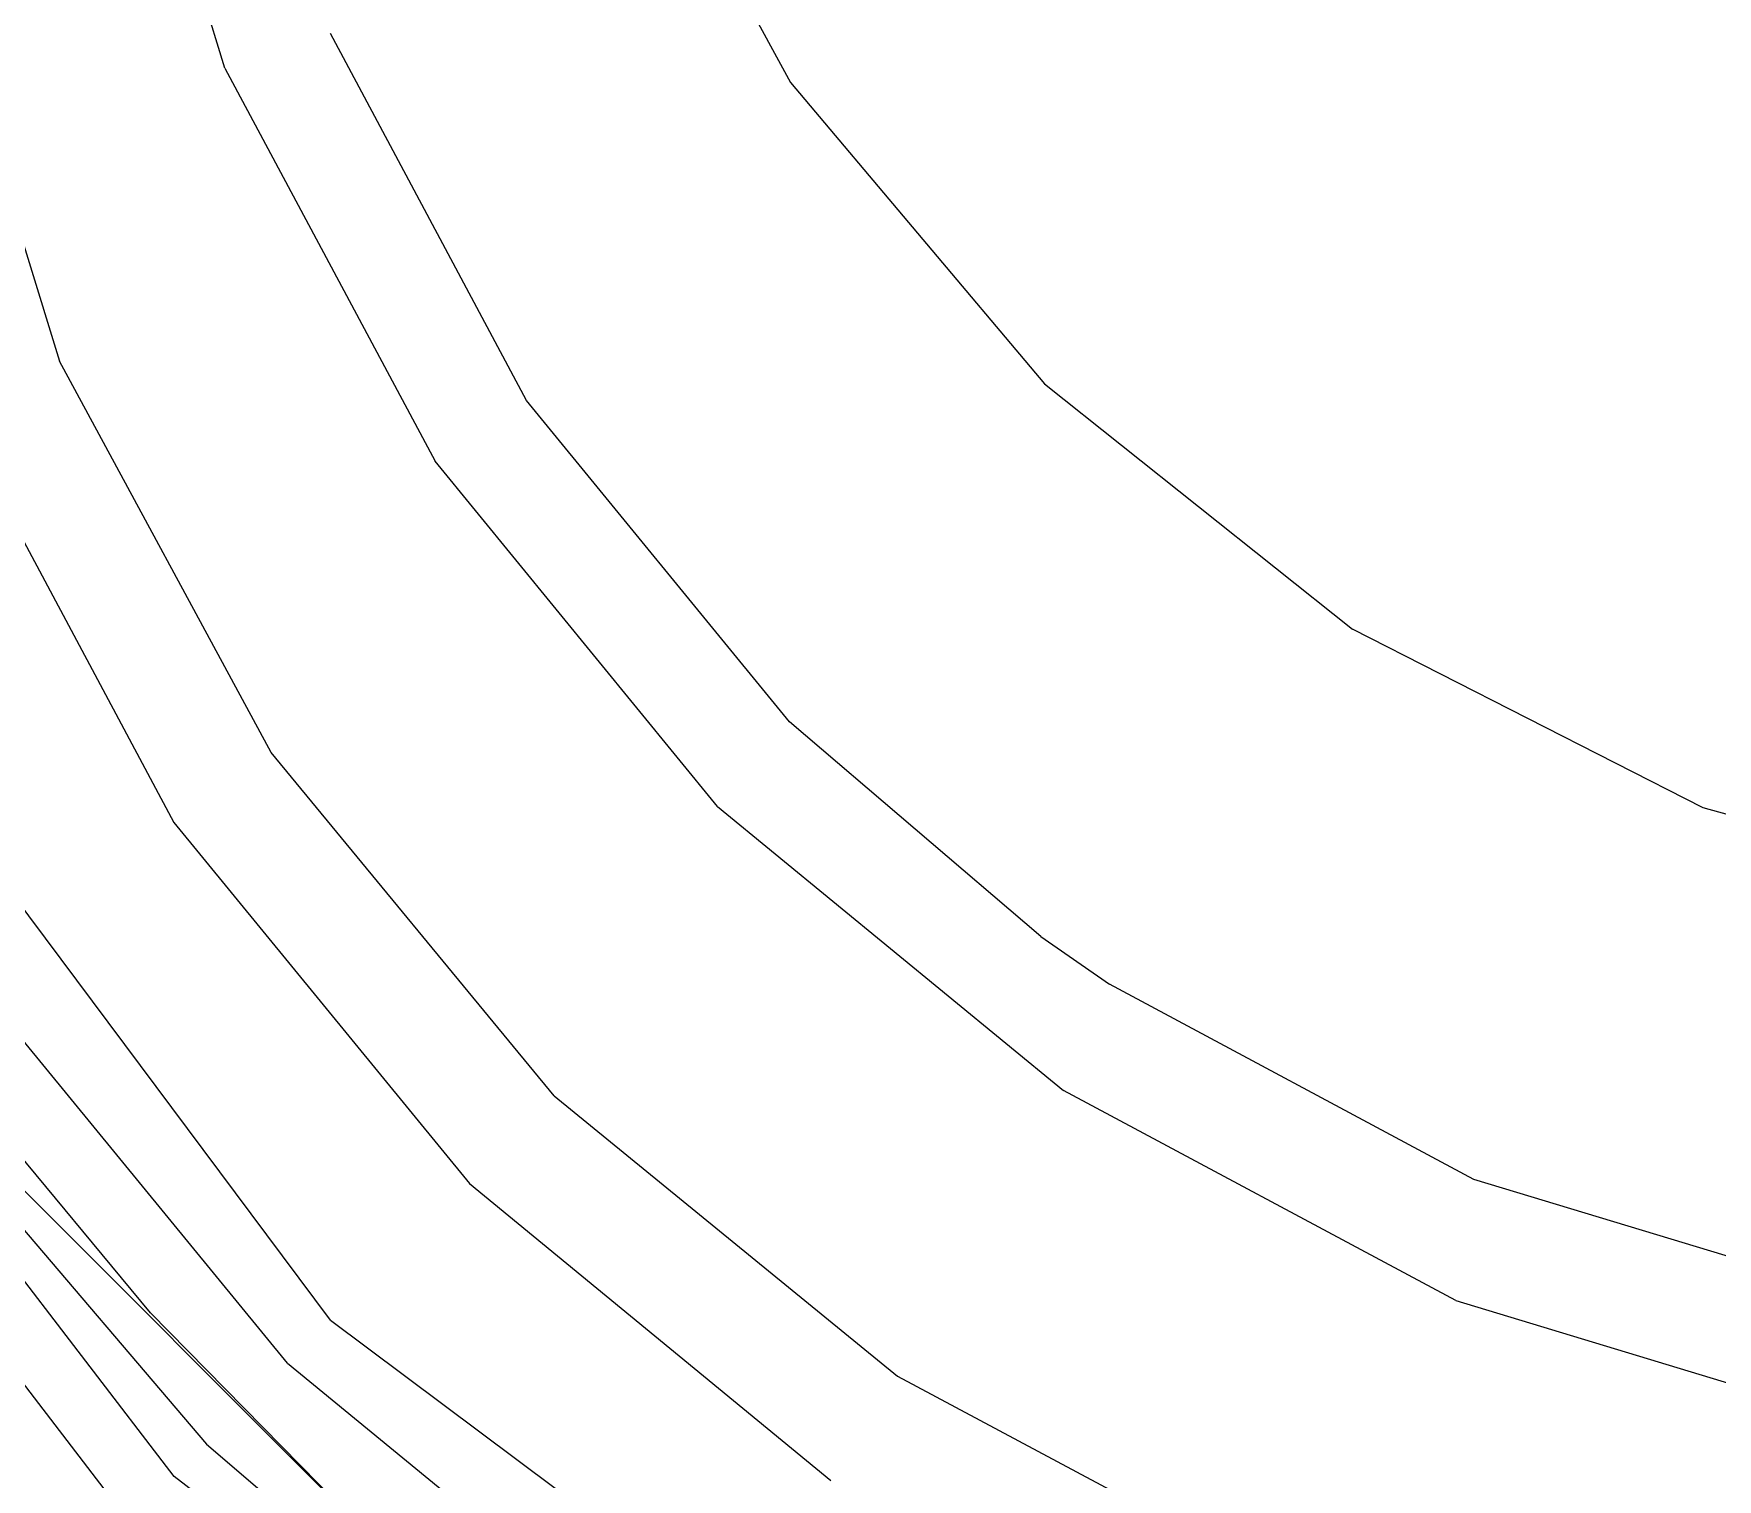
# Model space of a CAD drawing. Extents: x 0 to 153, y -230 to 0.
# Drawn here: x 13.47 to 29.77, y -214.11 to -200.11 of the extents above; entities that cross this region are included whole.
import ezdxf

# ---------------------------------------------------------------- set-up
doc = ezdxf.new("R2010")
doc.units = 0
doc.header["$MEASUREMENT"] = 0
for name, color, linetype in [('Layer1', 252, 'CONTINUOUS'), ('Layer2', 252, 'CONTINUOUS'), ('Layer3', 254, 'CONTINUOUS')]:
    doc.layers.add(name, color=color, linetype=linetype)

msp = doc.modelspace()

# ---------------------------------------------------------------- linework, layer by layer
at = {"layer": 'Layer1', "linetype": 'Continuous'}
for points, invisible_edges in [([(36.657, -21.097, 2.254), (36.657, -208.905, 2.254), (17.748, -115.146, 2.254)], 15), ([(36.657, -208.905, 2.254), (17.749, -153.049, 2.254), (17.748, -115.146, 2.254)], 15), ([(36.657, -208.905, 2.254), (17.749, -153.049, 2.254), (17.752, -190.951, 2.254)], 15), ([(36.657, -208.905, 2.254), (36.657, -208.905, 2.254), (17.752, -190.951, 2.254), (17.788, -192.105, 2.254)], 15), ([(17.788, -192.105, 2.254), (17.788, -192.105, 2.254), (17.887, -193.165, 2.254), (36.563, -208.905, 2.254)], 15), ([(17.788, -192.105, 2.254), (17.788, -192.105, 2.254), (36.657, -208.905, 2.254), (36.563, -208.905, 2.254)], 15), ([(36.563, -208.905, 2.254), (36.563, -208.905, 2.254), (17.887, -193.165, 2.254), (18.289, -195.346, 2.254)], 15), ([(18.289, -195.346, 2.254), (18.289, -195.346, 2.254), (20.642, -200.351, 17.192), (20.421, -200.01, 17.379)], 15), ([(18.289, -195.346, 2.254), (18.289, -195.346, 2.254), (20.648, -200.36, 2.254), (20.642, -200.351, 17.192)], 15), ([(36.563, -208.905, 2.254), (36.563, -208.905, 2.254), (18.289, -195.346, 2.254), (20.648, -200.36, 2.254)], 15), ([(15.74, -202.265, 84.107), (14.661, -198.824, 84.464), (15.228, -196.506, 65.599), (15.74, -202.265, 84.107)], 15), ([(15.74, -202.265, 84.107), (15.972, -199.597, 65.421), (15.228, -196.506, 65.599), (15.74, -202.265, 84.107)], 15), ([(17.029, -196.578, 44.215), (17.65, -200.632, 46.42), (16.397, -197.18, 46.533)], 15), ([(17.65, -200.632, 46.42), (17.864, -199.299, 44.215), (17.029, -196.578, 44.215)], 15), ([(16.397, -197.18, 46.533), (15.972, -199.597, 65.421), (17.148, -202.426, 65.278)], 15), ([(17.148, -202.426, 65.278), (16.397, -197.18, 46.533), (17.65, -200.632, 46.42)], 15), ([(13.314, -202.863, 107.848), (13.183, -197.306, 88.599), (13.847, -200.746, 88.462)], 15), ([(14.005, -197.535, 85.989), (13.183, -197.306, 88.599), (13.847, -200.746, 88.462)], 15), ([(13.847, -200.746, 88.462), (14.005, -197.535, 85.989), (14.534, -200.389, 85.99)], 15), ([(14.534, -200.389, 85.99), (14.005, -197.535, 85.989), (14.661, -198.824, 84.464), (14.534, -200.389, 85.99)], 15), ([(14.534, -200.389, 85.99), (14.661, -198.824, 84.464), (15.74, -202.265, 84.107)], 15), ([(19.087, -201.845, 44.214), (17.65, -200.632, 46.42), (17.864, -199.299, 44.215)], 15), ([(17.864, -199.299, 44.215), (18.572, -199.687, 42.653), (20.387, -202.875, 42.533)], 15), ([(20.387, -202.875, 42.533), (19.087, -201.845, 44.214), (17.864, -199.299, 44.215)], 15), ([(15.972, -199.597, 65.421), (15.74, -202.265, 84.107), (16.028, -202.922, 84.041)], 15), ([(16.028, -202.922, 84.041), (15.972, -199.597, 65.421), (17.148, -202.426, 65.278)], 15), ([(20.387, -202.875, 42.418), (18.572, -199.687, 42.537), (21.225, -201.182, 16.776)], 15), ([(21.225, -201.182, 16.776), (20.417, -200.003, 17.382), (18.572, -199.687, 42.537)], 15), ([(13.847, -200.746, 88.462), (14.534, -200.389, 85.99), (15.121, -204.114, 88.333)], 15), ([(15.121, -204.114, 88.333), (14.534, -200.389, 85.99), (15.481, -203.155, 85.991)], 15), ([(15.481, -203.155, 85.991), (14.534, -200.389, 85.99), (15.74, -202.265, 84.107)], 15), ([(20.648, -200.36, 2.254), (20.648, -200.36, 2.254), (22.191, -202.381, 16.266), (20.642, -200.351, 17.192)], 15), ([(20.648, -200.36, 2.254), (20.648, -200.36, 2.254), (24.48, -204.596, 15.594), (22.191, -202.381, 16.266)], 15), ([(20.648, -200.36, 2.254), (20.648, -200.36, 2.254), (25.174, -205.137, 2.254), (24.48, -204.596, 15.594)], 15), ([(25.174, -205.137, 2.254), (25.174, -205.137, 2.254), (20.648, -200.36, 2.254), (36.563, -208.905, 2.254)], 15), ([(17.65, -200.632, 46.42), (17.148, -202.426, 65.278), (18.792, -205.103, 65.164)], 15), ([(18.792, -205.103, 65.164), (17.65, -200.632, 46.42), (19.631, -203.949, 46.328)], 15), ([(19.631, -203.949, 46.328), (19.087, -201.845, 44.214), (17.65, -200.632, 46.42)], 15), ([(14.55, -205.835, 107.698), (13.314, -202.863, 107.848), (13.847, -200.746, 88.462)], 15), ([(14.55, -205.835, 107.698), (13.847, -200.746, 88.462), (15.121, -204.114, 88.333)], 15), ([(22.2, -202.391, 16.262), (21.225, -201.182, 16.776), (20.387, -202.875, 42.418)], 15), ([(19.631, -203.949, 46.328), (19.087, -201.845, 44.214), (20.679, -204.184, 44.214)], 15), ([(20.679, -204.184, 44.214), (20.387, -202.875, 42.533), (19.087, -201.845, 44.214)], 15), ([(15.481, -203.155, 85.991), (15.74, -202.265, 84.107), (16.028, -202.922, 84.041)], 15), ([(17.148, -202.426, 65.278), (16.028, -202.922, 84.041), (17.568, -205.668, 83.777)], 15), ([(17.568, -205.668, 83.777), (17.148, -202.426, 65.278), (18.792, -205.103, 65.164)], 15), ([(22.722, -205.551, 42.277), (20.387, -202.875, 42.418), (22.2, -202.391, 16.262)], 15), ([(24.48, -204.595, 15.594), (22.2, -202.391, 16.262), (22.722, -205.551, 42.277)], 15), ([(12.899, -204.895, 125.501), (14.55, -205.835, 107.698), (13.314, -202.863, 107.848)], 15), ([(16.806, -205.724, 85.991), (15.481, -203.155, 85.991), (16.028, -202.922, 84.041)], 15), ([(16.806, -205.724, 85.991), (17.568, -205.668, 83.777), (16.028, -202.922, 84.041)], 15), ([(22.612, -206.267, 44.214), (20.387, -202.875, 42.533), (20.679, -204.184, 44.214)], 15), ([(22.612, -206.267, 44.214), (20.387, -202.875, 42.533), (22.722, -205.551, 42.393)], 15), ([(15.481, -203.155, 85.991), (17.006, -207.28, 88.228), (15.121, -204.114, 88.333)], 15), ([(17.006, -207.28, 88.228), (16.806, -205.724, 85.991), (15.481, -203.155, 85.991)], 15), ([(19.631, -203.949, 46.328), (18.792, -205.103, 65.164), (20.811, -207.462, 65.086)], 15), ([(20.811, -207.462, 65.086), (19.631, -203.949, 46.328), (22.361, -206.949, 46.27)], 15), ([(22.361, -206.949, 46.27), (19.631, -203.949, 46.328), (20.679, -204.184, 44.214)], 15), ([(15.121, -204.114, 88.333), (14.55, -205.835, 107.698), (16.276, -208.648, 107.578)], 15), ([(16.276, -208.648, 107.578), (15.121, -204.114, 88.333), (17.006, -207.28, 88.228)], 15), ([(22.361, -206.949, 46.27), (20.679, -204.184, 44.214), (22.612, -206.267, 44.214)], 15), ([(22.722, -205.551, 42.277), (24.48, -204.595, 15.594), (25.171, -205.135, 15.487)], 15), ([(25.174, -205.137, 2.254), (25.174, -205.137, 2.254), (25.171, -205.135, 15.487), (24.48, -204.596, 15.594)], 15), ([(13.212, -207.97, 127.891), (12.769, -207.072, 127.892), (12.899, -204.895, 125.501), (14.079, -207.442, 125.089)], 15), ([(14.079, -207.442, 125.089), (12.899, -204.895, 125.501), (14.55, -205.835, 107.698), (14.079, -207.442, 125.089)], 15), ([(18.792, -205.103, 65.164), (17.568, -205.668, 83.777), (19.919, -208.551, 83.536)], 15), ([(19.919, -208.551, 83.536), (18.792, -205.103, 65.164), (20.811, -207.462, 65.086)], 15), ([(25.171, -205.135, 15.487), (22.722, -205.551, 42.277), (25.687, -207.815, 42.105)], 15), ([(25.174, -205.137, 2.254), (25.174, -205.137, 2.254), (27.071, -206.38, 15.346), (25.171, -205.135, 15.487)], 15), ([(25.687, -207.815, 42.105), (25.171, -205.135, 15.487), (27.069, -206.379, 15.346)], 15), ([(25.174, -205.137, 2.254), (25.174, -205.137, 2.254), (30, -207.744, 15.464), (27.071, -206.38, 15.346)], 15), ([(25.174, -205.137, 2.254), (25.174, -205.137, 2.254), (30.104, -207.782, 2.254), (30, -207.744, 15.464)], 15), ([(36.563, -208.905, 2.254), (36.563, -208.905, 2.254), (30.104, -207.782, 2.254), (25.174, -205.137, 2.254)], 15), ([(24.835, -208.033, 44.214), (22.612, -206.267, 44.214), (22.722, -205.551, 42.393)], 15), ([(24.835, -208.033, 44.214), (25.687, -207.815, 42.22), (22.722, -205.551, 42.393)], 15), ([(18.498, -208.085, 85.992), (16.806, -205.724, 85.991), (17.568, -205.668, 83.777)], 15), ([(17.006, -207.28, 88.228), (16.806, -205.724, 85.991), (18.498, -208.085, 85.992)], 15), ([(20.524, -210.18, 85.992), (17.568, -205.668, 83.777), (18.498, -208.085, 85.992)], 15), ([(20.524, -210.18, 85.992), (19.919, -208.551, 83.536), (17.568, -205.668, 83.777)], 15), ([(14.592, -208.348, 125.126), (14.079, -207.442, 125.089), (14.55, -205.835, 107.698)], 15), ([(16.276, -208.648, 107.578), (14.55, -205.835, 107.698), (14.592, -208.348, 125.126)], 15), ([(25.382, -209.175, 46.242), (22.361, -206.949, 46.27), (22.612, -206.267, 44.214)], 15), ([(25.382, -209.175, 46.242), (22.612, -206.267, 44.214), (24.835, -208.033, 44.214)], 15), ([(27.069, -206.379, 15.346), (25.687, -207.815, 42.105), (28.612, -209.262, 41.946)], 15), ([(28.612, -209.262, 41.946), (27.069, -206.379, 15.346), (29.996, -207.742, 15.463)], 15), ([(11.05, -206.589, 158.992), (12.898, -209.435, 130.698), (13.506, -210.344, 130.704)], 15), ([(13.506, -210.344, 130.704), (12.861, -210.797, 221.002), (11.05, -206.589, 158.992)], 15), ([(22.361, -206.949, 46.27), (20.811, -207.462, 65.086), (23.172, -209.477, 65.045)], 15), ([(23.172, -209.477, 65.045), (22.361, -206.949, 46.27), (25.382, -209.175, 46.242)], 15), ([(18.397, -211.126, 107.497), (16.276, -208.648, 107.578), (17.006, -207.28, 88.228)], 15), ([(19.601, -210.24, 88.154), (17.006, -207.28, 88.228), (18.397, -211.126, 107.497)], 15), ([(19.601, -210.24, 88.154), (18.498, -208.085, 85.992), (17.006, -207.28, 88.228)], 15), ([(14.592, -208.348, 125.126), (14.079, -207.442, 125.089), (13.212, -207.97, 127.891)], 15), ([(20.811, -207.462, 65.086), (19.919, -208.551, 83.536), (22.71, -210.909, 83.4)], 15), ([(22.71, -210.909, 83.4), (20.811, -207.462, 65.086), (23.172, -209.477, 65.045)], 15), ([(24.835, -208.033, 44.214), (28.612, -209.262, 42.062), (25.687, -207.815, 42.22)], 15), ([(29.996, -207.742, 15.463), (28.612, -209.262, 41.946), (30.1, -209.764, 41.864)], 15), ([(12.898, -209.435, 130.698), (13.212, -207.97, 127.891), (14.592, -208.348, 125.126)], 15), ([(19.601, -210.24, 88.154), (18.498, -208.085, 85.992), (20.524, -210.18, 85.992)], 15), ([(28.439, -210.67, 46.251), (24.835, -208.033, 44.214), (25.382, -209.175, 46.242)], 15), ([(28.439, -210.67, 46.251), (27.273, -209.438, 44.214), (24.835, -208.033, 44.214)], 15), ([(27.273, -209.438, 44.214), (24.835, -208.033, 44.214), (28.612, -209.262, 42.062)], 15), ([(13.506, -210.344, 130.704), (12.898, -209.435, 130.698), (14.592, -208.348, 125.126)], 15), ([(13.506, -210.344, 130.704), (14.592, -208.348, 125.126), (16.827, -211.42, 125.353)], 15), ([(14.592, -208.348, 125.126), (16.827, -211.42, 125.353), (16.276, -208.648, 107.578)], 15), ([(16.827, -211.42, 125.353), (18.397, -211.126, 107.497), (16.276, -208.648, 107.578)], 15), ([(22.71, -210.909, 83.4), (19.919, -208.551, 83.536), (20.524, -210.18, 85.992)], 15), ([(25.382, -209.175, 46.242), (23.172, -209.477, 65.045), (25.854, -211.119, 65.042)], 15), ([(28.439, -210.67, 46.251), (25.382, -209.175, 46.242), (28.687, -212.293, 65.077)], 15), ([(28.687, -212.293, 65.077), (25.854, -211.119, 65.042), (25.382, -209.175, 46.242)], 15), ([(30.1, -209.764, 41.98), (28.612, -209.262, 42.062), (27.273, -209.438, 44.214)], 15), ([(13.697, -211.507, 201.041), (13.005, -210.696, 200.869), (12.267, -209.417, 200.659), (5.883, -224.639, 205.804)], 15), ([(23.274, -211.289, 83.386), (22.71, -210.909, 83.4), (23.172, -209.477, 65.045)], 15), ([(25.854, -211.119, 65.042), (23.172, -209.477, 65.045), (23.274, -211.289, 83.386)], 15), ([(29.886, -210.46, 44.214), (27.273, -209.438, 44.214), (28.439, -210.67, 46.251)], 15), ([(29.886, -210.46, 44.214), (27.273, -209.438, 44.214), (30.1, -209.764, 41.98)], 15), ([(20.879, -213.244, 107.454), (18.397, -211.126, 107.497), (19.601, -210.24, 88.154)], 15), ([(22.641, -212.619, 88.125), (20.524, -210.18, 85.992), (19.601, -210.24, 88.154)], 15), ([(20.879, -213.244, 107.454), (19.601, -210.24, 88.154), (22.641, -212.619, 88.125)], 15), ([(22.641, -212.619, 88.125), (22.836, -211.954, 85.992), (20.524, -210.18, 85.992)], 15), ([(22.836, -211.954, 85.992), (20.524, -210.18, 85.992), (22.71, -210.909, 83.4)], 15), ([(12.861, -210.797, 221.002), (16.641, -214.007, 130.704), (13.506, -210.344, 130.704)], 15), ([(16.641, -214.007, 130.704), (13.506, -210.344, 130.704), (16.827, -211.42, 125.353)], 15), ([(31.635, -211.607, 46.297), (28.439, -210.67, 46.251), (29.886, -210.46, 44.214)], 15), ([(31.635, -211.607, 46.297), (28.439, -210.67, 46.251), (31.782, -213.036, 65.151)], 15), ([(31.782, -213.036, 65.151), (28.687, -212.293, 65.077), (28.439, -210.67, 46.251)], 15), ([(11.758, -212.235, 221.002), (12.917, -210.874, 221.002), (19.33, -217.227, 221.002), (17.981, -218.399, 221.002)], 15), ([(16.641, -214.007, 130.704), (12.861, -210.797, 221.002), (19.206, -217.143, 221.002)], 13), ([(22.836, -211.954, 85.992), (23.274, -211.289, 83.386), (22.71, -210.909, 83.4)], 15), ([(19.578, -214.005, 125.319), (16.827, -211.42, 125.353), (18.397, -211.126, 107.497)], 15), ([(19.578, -214.005, 125.319), (20.879, -213.244, 107.454), (18.397, -211.126, 107.497)], 15), ([(26.197, -212.859, 83.369), (23.274, -211.289, 83.386), (25.854, -211.119, 65.042)], 15), ([(28.271, -213.628, 83.406), (25.854, -211.119, 65.042), (28.687, -212.293, 65.077)], 15), ([(25.854, -211.119, 65.042), (26.197, -212.859, 83.369), (28.271, -213.628, 83.406)], 15), ([(16.641, -214.007, 130.704), (16.827, -211.42, 125.353), (19.578, -214.005, 125.319)], 15), ([(22.836, -211.954, 85.992), (26.197, -212.859, 83.369), (23.274, -211.289, 83.386)], 15), ([(18.654, -216.467, 201.54), (13.697, -211.507, 201.041), (5.883, -224.639, 205.804)], 15), ([(25.962, -214.353, 88.142), (22.641, -212.619, 88.125), (22.836, -211.954, 85.992)], 15), ([(25.962, -214.353, 88.142), (25.354, -213.362, 85.992), (22.836, -211.954, 85.992)], 15), ([(22.836, -211.954, 85.992), (25.354, -213.362, 85.992), (26.197, -212.859, 83.369)], 15), ([(17.981, -218.399, 221.002), (11.758, -212.235, 221.002), (1.272, -227.996, 221.002)], 15), ([(29.77, -214.027, 83.455), (28.271, -213.628, 83.406), (28.687, -212.293, 65.077)], 15), ([(31.782, -213.036, 65.151), (28.687, -212.293, 65.077), (29.77, -214.027, 83.455)], 15), ([(23.696, -214.968, 107.451), (20.879, -213.244, 107.454), (22.641, -212.619, 88.125)], 15), ([(23.696, -214.968, 107.451), (22.641, -212.619, 88.125), (25.962, -214.353, 88.142)], 15), ([(25.354, -213.362, 85.992), (26.197, -212.859, 83.369), (28.271, -213.628, 83.406)], 15), ([(22.381, -215.832, 125.063), (19.578, -214.005, 125.319), (20.879, -213.244, 107.454)], 15), ([(22.381, -215.832, 125.063), (23.696, -214.968, 107.451), (20.879, -213.244, 107.454)], 15), ([(29.765, -215.514, 88.208), (25.962, -214.353, 88.142), (25.354, -213.362, 85.992)], 15), ([(29.765, -215.514, 88.208), (28.044, -214.384, 85.992), (25.354, -213.362, 85.992)], 15), ([(25.354, -213.362, 85.992), (28.271, -213.628, 83.406), (28.044, -214.384, 85.992)], 15), ([(28.044, -214.384, 85.992), (28.271, -213.628, 83.406), (29.77, -214.027, 83.455)], 15), ([(19.66, -216.498, 130.704), (16.641, -214.007, 130.704), (19.578, -214.005, 125.319)], 15), ([(19.206, -217.143, 221.002), (16.641, -214.007, 130.704), (19.66, -216.498, 130.704)], 15), ([(21.003, -217.38, 130.704), (19.578, -214.005, 125.319), (22.381, -215.832, 125.063)], 15), ([(21.003, -217.38, 130.704), (19.66, -216.498, 130.704), (19.578, -214.005, 125.319)], 15), ([(30.857, -215.009, 85.992), (28.044, -214.384, 85.992), (29.77, -214.027, 83.455)], 15)]:
    msp.add_3dface(points, dxfattribs=dict(at, invisible_edges=invisible_edges))
at = {"layer": 'Layer2', "linetype": 'Continuous'}
for points, invisible_edges in [([(36.656, -208.905, -0.005), (36.563, -208.905, -0.005), (17.466, -189.784, -0.005), (17.466, -189.599, -0.005)], 15), ([(76.5, -208.906, -0.005), (17.467, -189.599, -0.005), (135.534, -189.599, -0.005)], 15), ([(17.467, -189.784, -0.005), (17.467, -189.599, -0.005), (76.5, -208.905, -0.005)], 15), ([(18.973, -197.238, -0.005), (18.973, -197.238, -0.005), (20.793, -200.581, -0.005), (17.466, -189.784, -0.005)], 15), ([(23.252, -203.499, -0.005), (23.252, -203.499, -0.005), (20.793, -200.581, -0.005), (17.466, -189.784, -0.005)], 15), ([(26.234, -205.875, -0.005), (26.234, -205.875, -0.005), (23.252, -203.499, -0.005), (17.466, -189.784, -0.005)], 15), ([(29.632, -207.605, -0.005), (29.632, -207.605, -0.005), (26.234, -205.875, -0.005), (17.466, -189.784, -0.005)], 15), ([(33.3, -208.629, -0.005), (33.3, -208.629, -0.005), (29.632, -207.605, -0.005), (17.466, -189.784, -0.005)], 15), ([(36.563, -208.905, -0.005), (36.563, -208.905, -0.005), (33.3, -208.629, -0.005), (17.466, -189.784, -0.005)], 15), ([(17.467, -189.784, -0.005), (36.657, -208.905, -0.005), (76.5, -208.905, -0.005)], 15), ([(14.133, -196.293, 42.909), (14.318, -196.257, 42.609), (15.559, -200.343, 42.605)], 15), ([(14.318, -196.257, 42.609), (14.598, -196.201, 42.39), (15.822, -200.235, 42.389)], 15), ([(15.559, -200.343, 42.605), (15.822, -200.235, 42.389), (14.318, -196.257, 42.609)], 15), ([(15.822, -200.235, 42.389), (15.954, -200.109, 42.321), (14.598, -196.201, 42.39)], 15), ([(14.598, -196.201, 42.39), (14.805, -196.255, 42.316), (15.954, -200.109, 42.321)], 15), ([(15.954, -200.109, 42.321), (16.134, -200.194, 42.258), (14.805, -196.255, 42.316)], 15), ([(14.805, -196.255, 42.316), (14.96, -196.309, 42.253), (16.134, -200.194, 42.258)], 15), ([(15.077, -196.286, 42.145), (15.155, -196.271, 42.005), (16.312, -200.121, 42.015)], 15), ([(15.155, -196.271, 42.005), (15.184, -196.265, 41.855), (16.34, -200.11, 41.869)], 15), ([(16.312, -200.121, 42.015), (16.34, -200.11, 41.869), (15.155, -196.271, 42.005)], 15), ([(15.316, -200.443, 43.221), (14.063, -196.306, 43.232), (13.065, -196.737, 63.837)], 14), ([(14.063, -196.307, 43.232), (14.133, -196.293, 42.909), (15.384, -200.416, 42.902)], 15), ([(15.316, -200.444, 43.221), (15.384, -200.416, 42.902), (14.063, -196.307, 43.232)], 15), ([(15.384, -200.416, 42.902), (15.559, -200.343, 42.605), (14.133, -196.293, 42.909)], 15), ([(14.96, -196.309, 42.253), (15.077, -196.286, 42.145), (16.241, -200.15, 42.152)], 15), ([(16.134, -200.194, 42.258), (16.241, -200.15, 42.152), (14.96, -196.309, 42.253)], 15), ([(16.241, -200.15, 42.152), (16.312, -200.121, 42.015), (15.077, -196.286, 42.145)], 15), ([(12.452, -199.181, 84.031), (13.065, -196.737, 63.837), (13.894, -200.18, 63.639)], 15), ([(13.894, -200.18, 63.639), (13.065, -196.737, 63.837), (15.316, -200.443, 43.221)], 15), ([(18.973, -197.238, -0.005), (20.793, -200.581, -0.005), (19.887, -200.94, 1.256), (18.026, -197.48, 1.277)], 14), ([(18.026, -197.48, 1.277), (19.887, -200.94, 1.256), (19.56, -201.157, 2.749), (17.671, -197.627, 2.78)], 15), ([(16.341, -200.108, 41.753), (17.671, -197.625, 2.78), (19.56, -201.156, 2.749)], 15), ([(13.611, -203.325, 84.316), (12.345, -199.204, 84.318), (12.23, -199.228, 84.425)], 15), ([(12.345, -199.204, 84.318), (12.422, -199.187, 84.18), (13.686, -203.294, 84.177)], 15), ([(12.345, -199.204, 84.318), (13.686, -203.294, 84.177), (13.611, -203.325, 84.316)], 15), ([(12.422, -199.187, 84.18), (12.452, -199.181, 84.031), (13.716, -203.281, 84.027)], 15), ([(13.686, -203.294, 84.177), (13.716, -203.281, 84.027), (12.422, -199.187, 84.18)], 15), ([(13.894, -200.18, 63.639), (12.452, -199.181, 84.031), (13.716, -203.281, 84.027)], 13), ([(13.5, -203.372, 84.422), (12.939, -202.306, 84.483), (12.23, -199.228, 84.425)], 15), ([(12.23, -199.228, 84.425), (13.611, -203.325, 84.316), (13.5, -203.372, 84.422)], 15), ([(13.716, -203.281, 84.027), (13.894, -200.18, 63.639), (15.204, -203.331, 63.479)], 15), ([(15.204, -203.331, 63.479), (13.894, -200.18, 63.639), (15.316, -200.443, 43.221)], 15), ([(15.822, -200.235, 42.389), (15.954, -200.109, 42.321), (17.825, -203.68, 42.324)], 15), ([(17.825, -203.68, 42.324), (18.053, -203.783, 42.261), (15.954, -200.109, 42.321)], 15), ([(15.954, -200.109, 42.321), (16.134, -200.194, 42.258), (18.053, -203.783, 42.261)], 15), ([(16.134, -200.194, 42.258), (16.241, -200.15, 42.152), (18.148, -203.72, 42.155)], 15), ([(16.241, -200.15, 42.152), (16.312, -200.121, 42.015), (18.211, -203.678, 42.02)], 15), ([(18.148, -203.72, 42.155), (18.211, -203.678, 42.02), (16.241, -200.15, 42.152)], 15), ([(16.312, -200.121, 42.015), (16.34, -200.11, 41.869), (18.237, -203.661, 41.876)], 15), ([(18.211, -203.678, 42.02), (18.237, -203.661, 41.876), (16.312, -200.121, 42.015)], 15), ([(18.237, -203.659, 41.76), (16.341, -200.108, 41.753), (19.56, -201.156, 2.749)], 14), ([(15.384, -200.416, 42.902), (15.559, -200.343, 42.605), (17.573, -204.103, 42.601)], 15), ([(15.559, -200.343, 42.605), (15.822, -200.235, 42.389), (17.809, -203.945, 42.388)], 15), ([(17.573, -204.103, 42.601), (17.809, -203.945, 42.388), (15.559, -200.343, 42.605)], 15), ([(17.809, -203.945, 42.388), (17.825, -203.68, 42.324), (15.822, -200.235, 42.389)], 15), ([(18.053, -203.783, 42.261), (18.148, -203.72, 42.155), (16.134, -200.194, 42.258)], 15), ([(15.204, -203.331, 63.479), (15.316, -200.443, 43.221), (17.352, -204.249, 43.213)], 13), ([(15.316, -200.444, 43.221), (15.384, -200.416, 42.902), (17.415, -204.208, 42.896)], 15), ([(17.352, -204.25, 43.213), (17.415, -204.208, 42.896), (15.316, -200.444, 43.221)], 15), ([(17.415, -204.208, 42.896), (17.573, -204.103, 42.601), (15.384, -200.416, 42.902)], 15), ([(20.793, -200.581, -0.005), (23.252, -203.499, -0.005), (22.381, -203.976, 1.242), (19.887, -200.94, 1.256)], 14), ([(19.887, -200.94, 1.256), (22.381, -203.976, 1.242), (22.098, -204.257, 2.728), (19.56, -201.157, 2.749)], 15), ([(22.099, -204.256, 2.728), (19.56, -201.156, 2.749), (18.237, -203.659, 41.76)], 15), ([(14.563, -205.857, 84.479), (13.167, -203.571, 84.579), (12.939, -202.306, 84.483)], 15), ([(12.939, -202.306, 84.483), (13.5, -203.372, 84.422), (14.563, -205.857, 84.479)], 15), ([(15.765, -207.068, 84.024), (13.716, -203.281, 84.027), (13.686, -203.294, 84.177)], 15), ([(15.765, -207.068, 84.024), (13.716, -203.281, 84.027), (17.034, -206.314, 63.352)], 14), ([(17.034, -206.314, 63.352), (15.204, -203.331, 63.479), (13.716, -203.281, 84.027)], 15), ([(15.666, -207.134, 84.314), (13.5, -203.372, 84.422), (13.611, -203.325, 84.316)], 15), ([(13.5, -203.372, 84.422), (14.563, -205.857, 84.479), (15.564, -207.203, 84.419)], 15), ([(15.564, -207.203, 84.419), (15.666, -207.134, 84.314), (13.5, -203.372, 84.422)], 15), ([(15.736, -207.087, 84.175), (13.686, -203.294, 84.177), (13.611, -203.325, 84.316)], 15), ([(13.611, -203.325, 84.316), (15.736, -207.087, 84.175), (15.666, -207.134, 84.314)], 15), ([(15.736, -207.087, 84.175), (15.765, -207.068, 84.024), (13.686, -203.294, 84.177)], 15), ([(17.034, -206.314, 63.352), (15.204, -203.331, 63.479), (17.352, -204.249, 43.213)], 15), ([(15.25, -207.461, 84.578), (12.921, -203.673, 84.796), (13.167, -203.571, 84.579)], 15), ([(13.167, -203.571, 84.579), (15.25, -207.461, 84.578), (14.563, -205.857, 84.479)], 15), ([(23.252, -203.499, -0.005), (26.234, -205.875, -0.005), (25.427, -206.474, 1.234), (22.381, -203.976, 1.242)], 14), ([(12.642, -206.774, 105.625), (12.696, -203.766, 85.392), (14.824, -207.745, 85.384)], 13), ([(12.696, -203.766, 85.392), (12.759, -203.74, 85.085), (14.883, -207.706, 85.079)], 15), ([(14.824, -207.745, 85.384), (14.883, -207.706, 85.079), (12.696, -203.766, 85.392)], 15), ([(12.921, -203.673, 84.796), (12.759, -203.74, 85.085), (15.029, -207.608, 84.793)], 15), ([(15.029, -207.608, 84.793), (14.883, -207.706, 85.079), (12.759, -203.74, 85.085)], 15), ([(12.921, -203.673, 84.796), (15.029, -207.608, 84.793), (15.25, -207.461, 84.578)], 15), ([(17.825, -203.68, 42.324), (17.809, -203.945, 42.388), (20.04, -206.512, 42.322)], 15), ([(20.04, -206.512, 42.322), (17.825, -203.68, 42.324), (18.053, -203.783, 42.261)], 15), ([(18.053, -203.783, 42.261), (18.148, -203.72, 42.155), (20.707, -206.851, 42.155)], 15), ([(18.148, -203.72, 42.155), (18.211, -203.678, 42.02), (20.761, -206.796, 42.02)], 15), ([(20.707, -206.851, 42.155), (20.761, -206.796, 42.02), (18.148, -203.72, 42.155)], 15), ([(18.211, -203.678, 42.02), (18.237, -203.661, 41.876), (20.783, -206.774, 41.876)], 15), ([(20.761, -206.796, 42.02), (20.783, -206.774, 41.876), (18.211, -203.678, 42.02)], 15), ([(20.784, -206.772, 41.761), (18.237, -203.659, 41.76), (22.099, -204.256, 2.728)], 14), ([(20.626, -206.932, 42.26), (18.053, -203.783, 42.261), (20.04, -206.512, 42.322)], 15), ([(20.626, -206.932, 42.26), (20.707, -206.851, 42.155), (18.053, -203.783, 42.261)], 15), ([(20.477, -207.204, 42.387), (17.809, -203.945, 42.388), (17.573, -204.103, 42.601)], 15), ([(20.477, -207.204, 42.387), (20.04, -206.512, 42.322), (17.809, -203.945, 42.388)], 15), ([(22.381, -203.976, 1.242), (25.427, -206.474, 1.234), (25.204, -206.808, 2.716), (22.098, -204.257, 2.728)], 15), ([(20.088, -207.592, 43.208), (17.352, -204.249, 43.213), (17.034, -206.314, 63.352)], 14), ([(17.352, -204.25, 43.213), (17.415, -204.208, 42.896), (20.142, -207.538, 42.892)], 15), ([(20.088, -207.593, 43.208), (20.142, -207.538, 42.892), (17.352, -204.25, 43.213)], 15), ([(17.415, -204.208, 42.896), (17.573, -204.103, 42.601), (20.277, -207.404, 42.599)], 15), ([(20.277, -207.404, 42.599), (20.142, -207.538, 42.892), (17.415, -204.208, 42.896)], 15), ([(20.277, -207.404, 42.599), (20.477, -207.204, 42.387), (17.573, -204.103, 42.601)], 15), ([(25.205, -206.807, 2.716), (22.099, -204.256, 2.728), (20.784, -206.772, 41.761)], 15), ([(14.563, -205.857, 84.479), (16.701, -208.98, 84.475), (15.564, -207.203, 84.419)], 15), ([(14.563, -205.857, 84.479), (15.25, -207.461, 84.578), (16.701, -208.98, 84.475)], 15), ([(28.882, -208.323, 1.233), (29.632, -207.605, -0.005), (26.234, -205.875, -0.005), (25.427, -206.474, 1.234)], 13), ([(15.765, -207.068, 84.024), (17.034, -206.314, 63.352), (19.283, -208.941, 63.266)], 15), ([(20.088, -207.592, 43.208), (17.034, -206.314, 63.352), (19.283, -208.941, 63.266)], 15), ([(20.477, -207.204, 42.387), (20.04, -206.512, 42.322), (23.12, -209.221, 42.315)], 15), ([(20.626, -206.932, 42.26), (20.04, -206.512, 42.322), (23.12, -209.221, 42.315)], 15), ([(25.427, -206.474, 1.234), (28.882, -208.323, 1.233), (28.728, -208.694, 2.715), (25.204, -206.808, 2.716)], 15), ([(12.508, -209.976, 126.185), (12.642, -206.774, 105.625), (14.576, -209.904, 105.492)], 15), ([(14.576, -209.904, 105.492), (12.642, -206.774, 105.625), (14.824, -207.745, 85.384)], 15), ([(20.626, -206.932, 42.26), (20.707, -206.851, 42.155), (23.819, -209.407, 42.151)], 15), ([(20.707, -206.851, 42.155), (20.761, -206.796, 42.02), (23.863, -209.341, 42.015)], 15), ([(23.819, -209.407, 42.151), (23.863, -209.341, 42.015), (20.707, -206.851, 42.155)], 15), ([(23.217, -208.851, 41.871), (20.783, -206.774, 41.876), (20.761, -206.796, 42.02)], 15), ([(23.863, -209.341, 42.015), (23.217, -208.851, 41.871), (20.761, -206.796, 42.02)], 15), ([(23.217, -208.849, 41.755), (20.784, -206.772, 41.761), (25.205, -206.807, 2.716)], 14), ([(25.205, -206.807, 2.716), (23.217, -208.849, 41.755), (23.881, -209.312, 41.754)], 13), ([(27.409, -211.201, 41.741), (23.881, -209.312, 41.754), (25.205, -206.807, 2.716)], 14), ([(27.409, -211.201, 41.741), (25.205, -206.807, 2.716), (28.728, -208.692, 2.715)], 15), ([(23.754, -209.505, 42.256), (23.12, -209.221, 42.315), (20.626, -206.932, 42.26)], 15), ([(23.754, -209.505, 42.256), (23.819, -209.407, 42.151), (20.626, -206.932, 42.26)], 15), ([(18.419, -210.479, 84.313), (15.666, -207.134, 84.314), (15.564, -207.203, 84.419)], 15), ([(15.666, -207.134, 84.314), (15.736, -207.087, 84.175), (18.479, -210.418, 84.173)], 15), ([(18.419, -210.479, 84.313), (18.479, -210.418, 84.173), (15.666, -207.134, 84.314)], 15), ([(18.505, -210.392, 84.022), (15.765, -207.068, 84.024), (15.736, -207.087, 84.175)], 15), ([(15.736, -207.087, 84.175), (18.505, -210.392, 84.022), (18.479, -210.418, 84.173)], 15), ([(18.505, -210.392, 84.022), (15.765, -207.068, 84.024), (19.283, -208.941, 63.266)], 14), ([(15.564, -207.203, 84.419), (16.701, -208.98, 84.475), (18.33, -210.568, 84.417)], 15), ([(15.564, -207.203, 84.419), (18.419, -210.479, 84.313), (18.33, -210.568, 84.417)], 15), ([(23.742, -209.885, 42.387), (20.277, -207.404, 42.599), (20.477, -207.204, 42.387)], 15), ([(23.742, -209.885, 42.387), (23.12, -209.221, 42.315), (20.477, -207.204, 42.387)], 15), ([(15.029, -207.608, 84.793), (15.25, -207.461, 84.578), (18.048, -210.877, 84.577)], 15), ([(18.048, -210.877, 84.577), (16.701, -208.98, 84.475), (15.25, -207.461, 84.578)], 15), ([(20.142, -207.538, 42.892), (20.277, -207.404, 42.599), (23.585, -210.12, 42.598)], 15), ([(23.585, -210.12, 42.598), (23.742, -209.885, 42.387), (20.277, -207.404, 42.599)], 15), ([(14.883, -207.706, 85.079), (15.029, -207.608, 84.793), (17.86, -211.064, 84.79)], 15), ([(17.86, -211.064, 84.79), (18.048, -210.877, 84.577), (15.029, -207.608, 84.793)], 15), ([(19.283, -208.941, 63.266), (20.088, -207.592, 43.208), (23.437, -210.342, 43.206)], 13), ([(23.479, -210.278, 42.89), (20.142, -207.538, 42.892), (20.088, -207.593, 43.208)], 15), ([(23.436, -210.343, 43.206), (23.479, -210.278, 42.89), (20.088, -207.593, 43.208)], 15), ([(23.479, -210.278, 42.89), (23.585, -210.12, 42.598), (20.142, -207.538, 42.892)], 15), ([(32.648, -209.469, 1.241), (33.3, -208.629, -0.005), (29.632, -207.605, -0.005), (28.882, -208.323, 1.233)], 13), ([(14.576, -209.904, 105.492), (14.824, -207.745, 85.384), (17.685, -211.24, 85.378)], 13), ([(14.824, -207.745, 85.384), (14.883, -207.706, 85.079), (17.735, -211.189, 85.075)], 15), ([(17.735, -211.189, 85.075), (17.685, -211.24, 85.378), (14.824, -207.745, 85.384)], 15), ([(14.883, -207.706, 85.079), (17.86, -211.064, 84.79), (17.735, -211.189, 85.075)], 15), ([(28.882, -208.323, 1.233), (32.648, -209.469, 1.241), (32.57, -209.86, 2.727), (28.728, -208.694, 2.715)], 15), ([(32.57, -209.859, 2.727), (28.728, -208.692, 2.715), (27.409, -211.201, 41.741)], 15), ([(16.701, -208.98, 84.475), (18.242, -210.682, 84.473), (18.048, -210.877, 84.577)], 15), ([(16.701, -208.98, 84.475), (18.33, -210.568, 84.417), (18.242, -210.682, 84.473)], 15), ([(18.505, -210.392, 84.022), (19.283, -208.941, 63.266), (21.914, -211.187, 63.22)], 15), ([(21.914, -211.187, 63.22), (19.283, -208.941, 63.266), (23.437, -210.342, 43.206)], 15), ([(23.217, -208.851, 41.871), (23.881, -209.313, 41.869), (23.863, -209.341, 42.015)], 15), ([(26.072, -210.995, 42.308), (23.754, -209.505, 42.256), (23.12, -209.221, 42.315)], 15), ([(23.742, -209.885, 42.387), (23.12, -209.221, 42.315), (26.072, -210.995, 42.308)], 15), ([(27.409, -211.203, 41.857), (23.863, -209.341, 42.015), (23.881, -209.313, 41.869)], 15), ([(27.365, -211.312, 42.145), (23.754, -209.505, 42.256), (23.819, -209.407, 42.151)], 15), ([(23.819, -209.407, 42.151), (23.863, -209.341, 42.015), (27.396, -211.235, 42.006)], 15), ([(27.365, -211.312, 42.145), (27.396, -211.235, 42.006), (23.819, -209.407, 42.151)], 15), ([(27.396, -211.235, 42.006), (27.409, -211.203, 41.857), (23.863, -209.341, 42.015)], 15), ([(27.318, -211.425, 42.25), (26.072, -210.995, 42.308), (23.754, -209.505, 42.256)], 15), ([(23.754, -209.505, 42.256), (27.365, -211.312, 42.145), (27.318, -211.425, 42.25)], 15), ([(14.597, -212.492, 126.184), (12.508, -209.976, 126.185), (14.576, -209.904, 105.492)], 14), ([(14.597, -212.492, 126.184), (14.576, -209.904, 105.492), (16.95, -212.656, 105.402)], 15), ([(16.95, -212.656, 105.402), (14.576, -209.904, 105.492), (17.685, -211.24, 85.378)], 15), ([(23.585, -210.12, 42.598), (23.742, -209.885, 42.387), (27.446, -211.866, 42.387)], 15), ([(27.446, -211.866, 42.387), (26.072, -210.995, 42.308), (23.742, -209.885, 42.387)], 15), ([(31.244, -212.362, 41.726), (27.409, -211.201, 41.741), (32.57, -209.859, 2.727)], 14), ([(14.363, -212.716, 126.616), (14.363, -212.716, 126.616), (12.378, -210.069, 126.514), (12.245, -210.165, 126.616)], 15), ([(14.482, -212.602, 126.514), (14.482, -212.602, 126.514), (12.471, -210.003, 126.359), (12.378, -210.069, 126.514)], 15), ([(12.378, -210.069, 126.514), (12.378, -210.069, 126.514), (14.482, -212.602, 126.514), (14.363, -212.716, 126.616)], 15), ([(14.564, -212.524, 126.358), (14.564, -212.524, 126.358), (12.508, -209.976, 126.185), (12.471, -210.003, 126.359)], 15), ([(12.471, -210.003, 126.359), (12.471, -210.003, 126.359), (14.564, -212.524, 126.358), (14.482, -212.602, 126.514)], 15), ([(12.508, -209.976, 126.185), (12.508, -209.976, 126.185), (14.597, -212.492, 126.184), (14.564, -212.524, 126.358)], 15), ([(23.479, -210.278, 42.89), (23.585, -210.12, 42.598), (27.337, -212.127, 42.599)], 15), ([(27.337, -212.127, 42.599), (27.446, -211.866, 42.387), (23.585, -210.12, 42.598)], 15), ([(11.527, -210.481, 126.648), (11.527, -210.481, 126.648), (12.109, -210.275, 126.648), (14.719, -213.329, 126.648)], 15), ([(12.109, -210.275, 126.648), (12.109, -210.275, 126.648), (12.245, -210.165, 126.616), (14.363, -212.716, 126.616)], 15), ([(12.109, -210.275, 126.648), (12.109, -210.275, 126.648), (14.363, -212.716, 126.616), (14.719, -213.329, 126.648)], 15), ([(23.436, -210.343, 43.206), (23.479, -210.278, 42.89), (27.265, -212.303, 42.891)], 15), ([(27.265, -212.303, 42.891), (27.337, -212.127, 42.599), (23.479, -210.278, 42.89)], 15), ([(21.809, -213.135, 84.172), (18.479, -210.418, 84.173), (18.419, -210.479, 84.313)], 15), ([(21.829, -213.105, 84.019), (18.505, -210.392, 84.022), (18.479, -210.418, 84.173)], 15), ([(18.479, -210.418, 84.173), (21.829, -213.105, 84.019), (21.809, -213.135, 84.172)], 15), ([(21.914, -211.187, 63.22), (18.505, -210.392, 84.022), (21.829, -213.105, 84.019)], 13), ([(27.235, -212.373, 43.207), (23.437, -210.342, 43.206), (21.914, -211.187, 63.22)], 14), ([(27.235, -212.375, 43.207), (27.265, -212.303, 42.891), (23.436, -210.343, 43.206)], 15), ([(13.882, -213.398, 126.648), (13.882, -213.398, 126.648), (11.527, -210.481, 126.648), (11.237, -210.675, 126.709)], 15), ([(11.527, -210.481, 126.648), (11.527, -210.481, 126.648), (14.719, -213.329, 126.648), (13.882, -213.398, 126.648)], 15), ([(19.414, -211.765, 84.472), (18.242, -210.682, 84.473), (18.33, -210.568, 84.417)], 15), ([(21.761, -213.208, 84.312), (18.419, -210.479, 84.313), (18.33, -210.568, 84.417)], 15), ([(21.69, -213.315, 84.416), (21.761, -213.208, 84.312), (18.33, -210.568, 84.417)], 15), ([(21.69, -213.315, 84.416), (18.33, -210.568, 84.417), (19.414, -211.765, 84.472)], 15), ([(21.761, -213.208, 84.312), (21.809, -213.135, 84.172), (18.419, -210.479, 84.313)], 15), ([(11.237, -210.675, 126.709), (11.237, -210.675, 126.709), (13.597, -214.096, 126.925), (10.948, -210.868, 126.925)], 15), ([(13.843, -213.85, 126.709), (13.843, -213.85, 126.709), (13.597, -214.096, 126.925), (11.237, -210.675, 126.709)], 15), ([(11.237, -210.675, 126.709), (11.237, -210.675, 126.709), (13.882, -213.398, 126.648), (13.843, -213.85, 126.709)], 15), ([(19.414, -211.765, 84.472), (18.242, -210.682, 84.473), (18.048, -210.877, 84.577)], 15), ([(10.948, -210.868, 126.925), (13.597, -214.096, 126.925), (13.432, -214.261, 127.263), (10.948, -210.868, 126.925)], 15), ([(21.47, -213.688, 84.577), (17.86, -211.064, 84.79), (18.048, -210.877, 84.577)], 15), ([(21.47, -213.688, 84.577), (18.048, -210.877, 84.577), (19.414, -211.765, 84.472)], 15), ([(17.735, -211.189, 85.075), (17.86, -211.064, 84.79), (21.323, -213.908, 84.789)], 15), ([(21.47, -213.688, 84.577), (21.323, -213.908, 84.789), (17.86, -211.064, 84.79)], 15), ([(29.85, -212.432, 42.299), (27.446, -211.866, 42.387), (26.072, -210.995, 42.308)], 15), ([(29.85, -212.432, 42.299), (26.072, -210.995, 42.308), (27.318, -211.425, 42.25)], 15), ([(16.95, -212.656, 105.402), (17.685, -211.24, 85.378), (21.185, -214.115, 85.376)], 13), ([(17.685, -211.24, 85.378), (17.735, -211.189, 85.075), (21.225, -214.055, 85.073)], 15), ([(21.185, -214.115, 85.376), (21.225, -214.055, 85.073), (17.685, -211.24, 85.378)], 15), ([(17.735, -211.189, 85.075), (21.323, -213.908, 84.789), (21.225, -214.055, 85.073)], 15), ([(21.829, -213.105, 84.019), (21.914, -211.187, 63.22), (24.901, -213.015, 63.217)], 15), ([(24.901, -213.015, 63.217), (21.914, -211.187, 63.22), (27.235, -212.373, 43.207)], 15), ([(27.365, -211.312, 42.145), (27.396, -211.235, 42.006), (31.237, -212.398, 41.996)], 15), ([(27.396, -211.235, 42.006), (27.409, -211.203, 41.857), (31.244, -212.363, 41.841)], 15), ([(31.237, -212.398, 41.996), (31.244, -212.363, 41.841), (27.396, -211.235, 42.006)], 15), ([(31.22, -212.485, 42.139), (27.318, -211.425, 42.25), (27.365, -211.312, 42.145)], 15), ([(31.195, -212.613, 42.244), (29.85, -212.432, 42.299), (27.318, -211.425, 42.25)], 15), ([(27.318, -211.425, 42.25), (31.22, -212.485, 42.139), (31.195, -212.613, 42.244)], 15), ([(27.365, -211.312, 42.145), (31.237, -212.398, 41.996), (31.22, -212.485, 42.139)], 15), ([(22.747, -214.136, 84.469), (21.47, -213.688, 84.577), (19.414, -211.765, 84.472)], 15), ([(22.747, -214.136, 84.469), (21.69, -213.315, 84.416), (19.414, -211.765, 84.472)], 15), ([(27.337, -212.127, 42.599), (27.446, -211.866, 42.387), (31.482, -213.091, 42.388)], 15), ([(31.482, -213.091, 42.388), (27.446, -211.866, 42.387), (29.85, -212.432, 42.299)], 15), ([(31.426, -213.369, 42.6), (27.337, -212.127, 42.599), (27.265, -212.303, 42.891)], 15), ([(31.426, -213.369, 42.6), (31.482, -213.091, 42.388), (27.337, -212.127, 42.599)], 15), ([(17.822, -218.621, 202.628), (19.299, -225.459, 202.628), (13.31, -221.695, 202.628), (11.538, -212.396, 202.628)], 15), ([(28.056, -214.323, 63.256), (24.901, -213.015, 63.217), (27.235, -212.373, 43.207)], 15), ([(31.389, -213.556, 42.894), (27.265, -212.303, 42.891), (27.235, -212.375, 43.207)], 15), ([(28.056, -214.323, 63.256), (27.235, -212.373, 43.207), (31.375, -213.629, 43.21)], 13), ([(31.374, -213.631, 43.21), (31.389, -213.556, 42.894), (27.235, -212.375, 43.207)], 15), ([(27.265, -212.303, 42.891), (31.426, -213.369, 42.6), (31.389, -213.556, 42.894)], 15), ([(14.482, -212.602, 126.514), (14.564, -212.524, 126.358), (16.377, -214.372, 126.331), (16.298, -214.454, 126.487)], 15), ([(16.377, -214.372, 126.331), (16.409, -214.339, 126.157), (14.597, -212.492, 126.184), (14.564, -212.524, 126.358)], 15), ([(16.409, -214.337, 126.157), (14.597, -212.492, 126.184), (16.95, -212.656, 105.402)], 14), ([(14.363, -212.716, 126.616), (16.185, -214.572, 126.589), (16.298, -214.454, 126.487), (14.482, -212.602, 126.514)], 15), ([(14.363, -212.716, 126.616), (14.719, -213.329, 126.648), (15.572, -214.216, 126.621), (16.185, -214.572, 126.589)], 15), ([(16.409, -214.337, 126.157), (16.95, -212.656, 105.402), (19.726, -215.003, 105.356)], 15), ([(19.726, -215.003, 105.356), (16.95, -212.656, 105.402), (21.185, -214.115, 85.376)], 15), ([(14.585, -215.557, 127.609), (13.377, -214.316, 127.636), (10.896, -213.04, 188.853), (15.861, -218.038, 188.826)], 10), ([(24.901, -213.015, 63.217), (21.829, -213.105, 84.019), (25.61, -215.125, 84.017)], 13), ([(25.61, -215.125, 84.017), (24.901, -213.015, 63.217), (28.056, -214.323, 63.256)], 15), ([(25.563, -215.24, 84.311), (21.761, -213.208, 84.312), (21.69, -213.315, 84.416)], 15), ([(21.761, -213.208, 84.312), (21.809, -213.135, 84.172), (25.596, -215.159, 84.17)], 15), ([(21.761, -213.208, 84.312), (25.596, -215.159, 84.17), (25.563, -215.24, 84.311)], 15), ([(25.61, -215.125, 84.017), (21.809, -213.135, 84.172), (21.829, -213.105, 84.019)], 15), ([(25.596, -215.159, 84.17), (25.61, -215.125, 84.017), (21.809, -213.135, 84.172)], 15), ([(13.882, -213.398, 126.648), (14.719, -213.329, 126.648), (15.572, -214.216, 126.621), (15.503, -215.054, 126.621)], 15), ([(25.514, -215.359, 84.415), (21.69, -213.315, 84.416), (22.747, -214.136, 84.469)], 15), ([(25.514, -215.359, 84.415), (25.563, -215.24, 84.311), (21.69, -213.315, 84.416)], 15), ([(13.843, -213.85, 126.709), (13.882, -213.398, 126.648), (15.503, -215.054, 126.621), (15.051, -215.093, 126.682)], 15), ([(21.323, -213.908, 84.789), (21.47, -213.688, 84.577), (25.353, -215.764, 84.577)], 15), ([(25.353, -215.764, 84.577), (22.747, -214.136, 84.469), (21.47, -213.688, 84.577)], 15), ([(31.505, -215.151, 63.339), (28.056, -214.323, 63.256), (31.375, -213.629, 43.21)], 15), ([(13.597, -214.096, 126.925), (13.843, -213.85, 126.709), (15.051, -215.093, 126.682), (14.805, -215.339, 126.898)], 15), ([(21.225, -214.055, 85.073), (21.323, -213.908, 84.789), (25.251, -216.009, 84.79)], 15), ([(25.251, -216.009, 84.79), (25.353, -215.764, 84.577), (21.323, -213.908, 84.789)], 15), ([(13.432, -214.261, 127.263), (13.597, -214.096, 126.925), (14.805, -215.339, 126.898), (14.64, -215.504, 127.236)], 15), ([(21.185, -214.115, 85.376), (21.225, -214.055, 85.073), (25.184, -216.172, 85.074)], 15), ([(25.184, -216.172, 85.074), (25.251, -216.009, 84.79), (21.225, -214.055, 85.073)], 15)]:
    msp.add_3dface(points, dxfattribs=dict(at, invisible_edges=invisible_edges))
at = {"layer": 'Layer3', "linetype": 'Continuous'}
for points, invisible_edges in [([(35.228, -222.526, 205.002), (118.689, -221.61, 205.002), (146.622, -193.677, 205.002), (6.378, -193.677, 205.002)], 15), ([(6.378, -193.677, 205.002), (6.378, -193.677, 205.002), (27.76, -221.544, 205.002), (35.228, -222.526, 205.002)], 11), ([(27.76, -221.544, 205.002), (27.76, -221.544, 205.002), (6.378, -193.677, 205.002), (7.361, -201.145, 205.002)], 11), ([(9.123, -199.271, 207.222), (11.768, -206.442, 207.222), (141.233, -206.442, 207.222), (143.877, -199.271, 207.222)], 10), ([(7.361, -201.145, 205.002), (7.361, -201.145, 205.002), (20.802, -218.662, 205.002), (27.76, -221.544, 205.002)], 11), ([(7.361, -201.145, 205.002), (7.361, -201.145, 205.002), (10.243, -208.103, 205.002), (20.802, -218.662, 205.002)], 13), ([(141.233, -206.442, 207.222), (136.66, -212.565, 207.222), (16.34, -212.565, 207.222), (11.768, -206.442, 207.222)], 10), ([(11.768, -206.442, 207.222), (11.768, -206.442, 207.222), (16.34, -212.565, 207.222), (12.614, -208.944, 223.079)], 15), ([(10.243, -208.103, 205.002), (10.243, -208.103, 205.002), (14.827, -214.078, 205.002), (9.807, -208.539, 221.651)], 15), ([(14.827, -214.078, 205.002), (14.827, -214.078, 205.002), (10.243, -208.103, 205.002), (20.802, -218.662, 205.002)], 4), ([(8.477, -212.083, 221.651), (9.807, -208.539, 221.651), (14.391, -214.514, 221.651)], 15), ([(14.827, -214.078, 205.002), (14.827, -214.078, 205.002), (14.391, -214.514, 221.651), (9.807, -208.539, 221.651)], 11), ([(15.86, -213.044, 223.48), (12.614, -208.944, 223.079), (12.539, -208.994, 223.479)], 15), ([(12.614, -208.944, 223.079), (12.614, -208.944, 223.079), (16.34, -212.565, 207.222), (15.924, -212.98, 223.08)], 15), ([(15.86, -213.044, 223.48), (15.924, -212.98, 223.08), (12.614, -208.944, 223.079)], 13), ([(15.681, -213.223, 223.843), (12.329, -209.135, 223.842), (12.018, -209.343, 224.077)], 15), ([(15.86, -213.044, 223.48), (12.329, -209.135, 223.842), (12.539, -208.994, 223.479)], 15), ([(15.681, -213.223, 223.843), (15.86, -213.044, 223.48), (12.329, -209.135, 223.842)], 15), ([(12.018, -209.343, 224.077), (11.691, -209.561, 224.149), (12.287, -210.418, 224.149), (15.14, -213.765, 224.149)], 9), ([(15.14, -213.765, 224.149), (15.417, -213.488, 224.077), (12.018, -209.343, 224.077)], 15), ([(15.417, -213.488, 224.077), (15.681, -213.223, 223.843), (12.018, -209.343, 224.077)], 15), ([(15.14, -213.765, 224.149), (12.222, -216.683, 224.149), (12.287, -210.418, 224.149)], 15), ([(8.477, -212.083, 221.651), (14.391, -214.514, 221.651), (12.239, -216.666, 221.651)], 15), ([(16.34, -212.565, 207.222), (16.34, -212.565, 207.222), (19.961, -216.29, 223.079), (15.924, -212.98, 223.08)], 15), ([(16.34, -212.565, 207.222), (22.463, -217.137, 207.222), (130.537, -217.137, 207.222), (136.66, -212.565, 207.222)], 10), ([(22.463, -217.137, 207.222), (22.463, -217.137, 207.222), (16.34, -212.565, 207.222), (19.961, -216.29, 223.079)], 15), ([(19.91, -216.366, 223.479), (15.681, -213.223, 223.843), (15.86, -213.044, 223.48)], 15), ([(19.961, -216.29, 223.079), (15.86, -213.044, 223.48), (15.924, -212.98, 223.08)], 3), ([(19.91, -216.366, 223.479), (19.961, -216.29, 223.079), (15.86, -213.044, 223.48)], 15), ([(19.77, -216.576, 223.842), (15.681, -213.223, 223.843), (15.417, -213.488, 224.077)], 15), ([(19.77, -216.576, 223.842), (19.91, -216.366, 223.479), (15.681, -213.223, 223.843)], 15), ([(15.417, -213.488, 224.077), (15.14, -213.765, 224.149), (18.394, -216.551, 224.149)], 13), ([(19.562, -216.887, 224.077), (18.394, -216.551, 224.149), (15.417, -213.488, 224.077)], 15), ([(19.562, -216.887, 224.077), (19.77, -216.576, 223.842), (15.417, -213.488, 224.077)], 15), ([(15.199, -219.294, 224.149), (12.222, -216.683, 224.149), (15.14, -213.765, 224.149)], 15), ([(15.199, -219.294, 224.149), (15.14, -213.765, 224.149), (18.394, -216.551, 224.149)], 15), ([(14.827, -214.078, 205.002), (14.827, -214.078, 205.002), (20.802, -218.662, 205.002), (14.391, -214.514, 221.651)], 15)]:
    msp.add_3dface(points, dxfattribs=dict(at, invisible_edges=invisible_edges))

doc.saveas('drawing.dxf')
